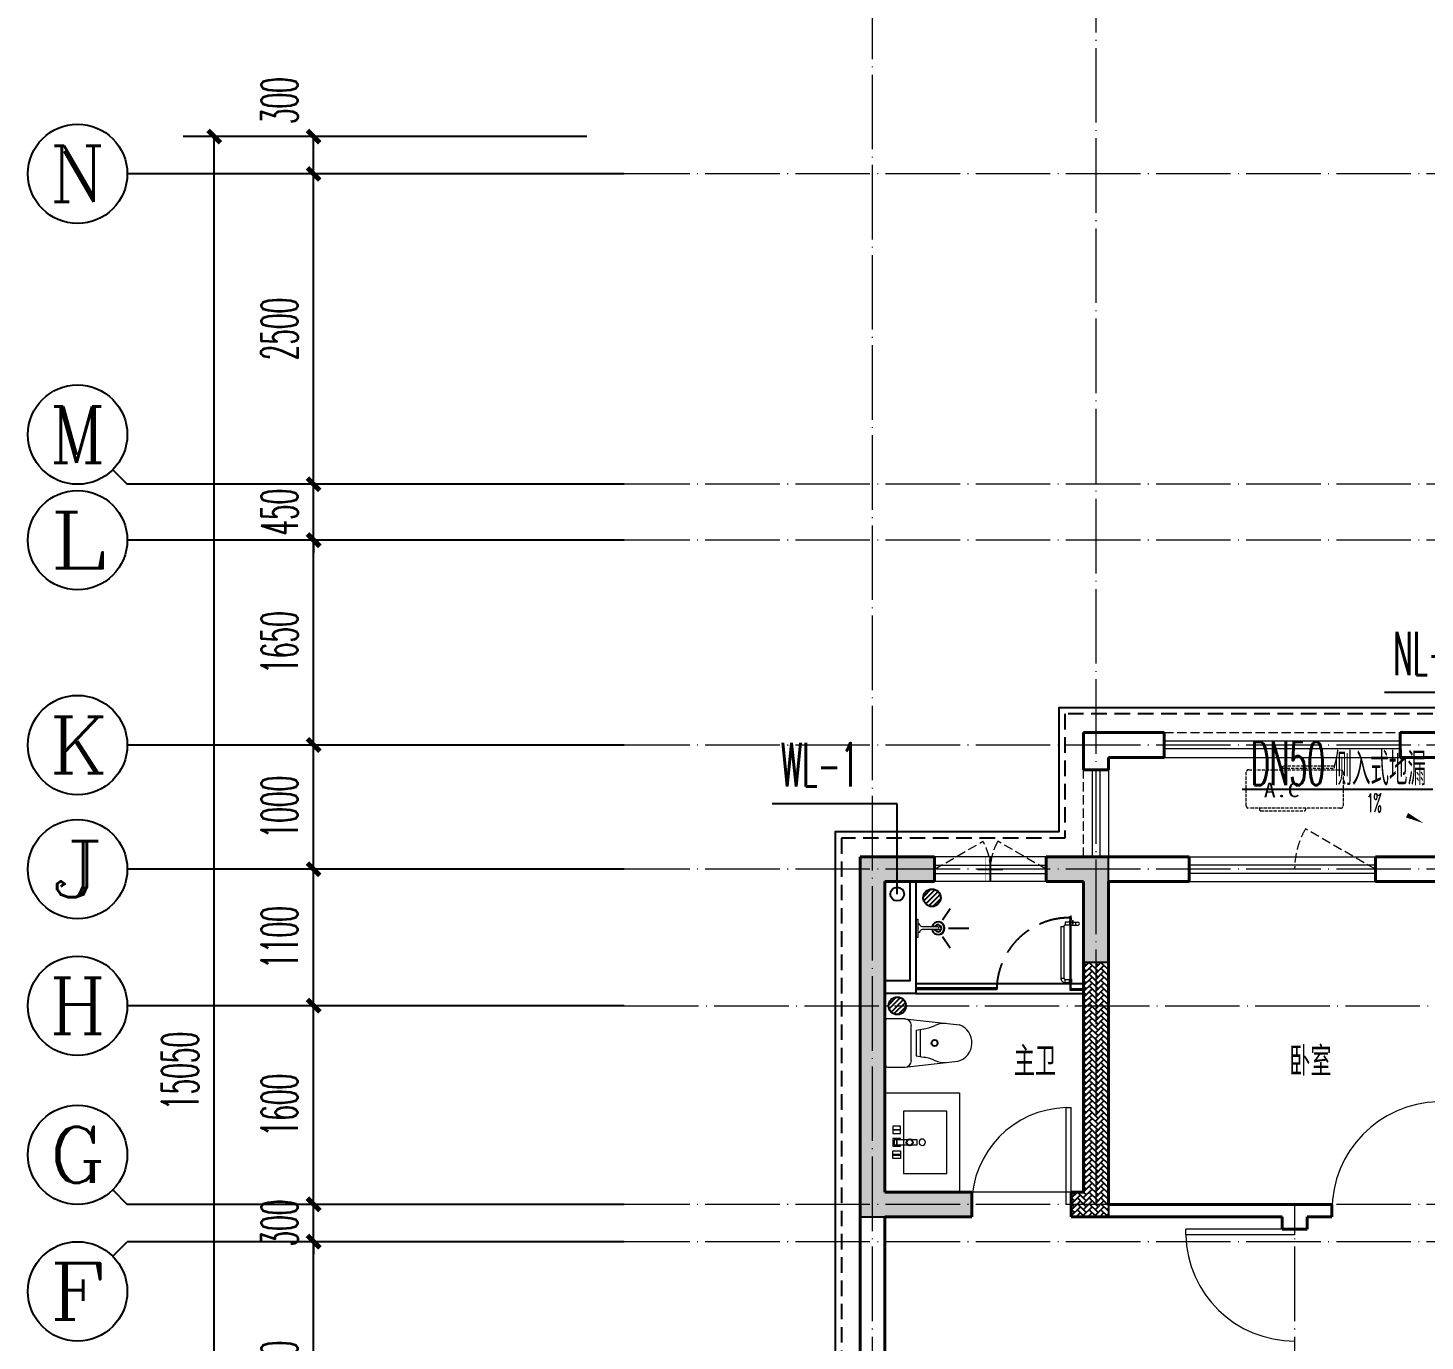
# Model space of a CAD drawing. Extents: x 27938 to 1042331, y -235042 to 1535213.
# Drawn here: x 675617 to 686867, y 601549 to 612124 of the extents above; entities that cross this region are included whole.
import ezdxf
from ezdxf.enums import TextEntityAlignment as Align

# ---------------------------------------------------------------- set-up
doc = ezdxf.new("R2010")
doc.units = 0
doc.header["$LTSCALE"] = 1000
doc.header["$MEASUREMENT"] = 0
for name, pattern in [('DASH', [0.35, 0.25, -0.1]), ('DOTE', [2.42, 2, -0.2, 0.02, -0.2]), ('HIDDEN', [0.375, 0.25, -0.125])]:
    doc.linetypes.add(name, pattern=pattern)
for name, color, linetype in [('$RECOVER_210609100354-32', 7, 'Continuous'), ('AXIS', 3, 'Continuous'), ('AXIS_TEXT', 4, 'Continuous'), ('COLUMN', 9, 'Continuous'), ('DIM_凝结', 3, 'Continuous'), ('DIM_污水', 3, 'Continuous'), ('EQUIP_地漏', 7, 'Continuous'), ('EQUIP_污水', 7, 'Continuous'), ('IP-bath&kitchen-JOHNSON', 4, 'Continuous'), ('P-bath&kitchen-JOHNSON', 4, 'Continuous'), ('PUB_TEXT', 4, 'Continuous'), ('TWT_LEAD', 3, 'Continuous'), ('VPIPE-污水', 2, 'W'), ('保温', 6, 'Continuous'), ('机电标识类', 1, 'Continuous'), ('看线', 251, 'Continuous')]:
    doc.layers.add(name, color=color, linetype=linetype)
for name, color, linetype, lineweight in [('DOTE', 19, 'DOTE', 9), ('LVTRY', 1, 'Continuous', 13), ('PUB_HATCH', 8, 'Continuous', 9), ('WALL', 9, 'Continuous', 40), ('WINDOW', 8, 'Continuous', 15), ('平面-排水沟', 86, 'Continuous', 15), ('平面-栏杆', 135, 'Continuous', 15), ('平面-看线', 45, 'Continuous', 15), ('平面-空调室内机', 176, 'Continuous', 9), ('平面-空调预留孔', 173, 'Continuous', 15), ('空调', 76, 'Continuous', 13)]:
    doc.layers.add(name, color=color, linetype=linetype, lineweight=lineweight)
doc.styles.add('_TCH_AXIS', font='COMPLEX', dxfattribs={"bigfont": 'GBCBIG'})
doc.styles.add('_TCH_DIM', font='SIMPLEX.shx', dxfattribs={"width": 0.6, "oblique": 10, "bigfont": 'hztxt.shx'})
doc.styles.add('_TCH_DIM_T3', font='SIMPLEX.shx', dxfattribs={"width": 0.494118, "bigfont": 'GBCBIG.shx'})
doc.styles.add('_TWT_SERIAL', font='simplex.shx', dxfattribs={"width": 0.6, "oblique": 10, "height": 3, "bigfont": 'aadri.shx'})
doc.styles.add('COMPLEX', font='COMPLEX')
doc.styles.get("Standard").update_dxf_attribs({"font": 'gbenor.shx', "bigfont": 'gbcbig.shx'})
doc.styles.add('黑体', font='simhei.ttf')
doc.linetypes.add('W', pattern='A,3,-0.2,["W",Standard,S=0.25,R=0,X=-0.1,Y=-0.115],-0.2', length=3.4)
doc.dimstyles.new('_TCH_ARCH&&100', dxfattribs={"dimtxt": 297.5, "dimasz": 100, "dimexe": 250, "dimexo": 300, "dimgap": 126.25, "dimtad": 1, "dimdec": 0, "dimzin": 0, "dimdsep": 46, "dimtxsty": '_TCH_DIM_T3', "dimblk": 'ARCHTICK', "dimcen": 0.09, "dimclrt": 4, "dimazin": 2, "dimtfac": 1, "dimtdec": 0, "dimtix": 1, "dimtmove": 2, "dimatfit": 3, "dimfxl": 1, "dimtolj": 1, "dimtzin": 0, "dimarcsym": 0})
pattern_1 = [(45, (0, 0), (0, 47.4157523), [100.584, -33.528]), (135, (23.708, 23.708), (3e-15, 47.4157523), [100.584, -33.528])]

# ---------------------------------------------------------------- blocks, each defined once
blk = doc.blocks.new('rrrrrrrrrrrra')
at = {"color": 0}
for p, q in [((-112, 459), (-112, 324)), ((253, 484), (-87, 484)), ((278, 324), (278, 459)), ((-112, 324), (-64, -103)), ((-59, 271), (224, 271)), ((-21, 232), (-34, 154)), ((186, 232), (-21, 232)), ((186, 232), (199, 154)), ((278, 324), (228, -116)), ((191, 200), (-26, 200))]:
    blk.add_line(p, q, dxfattribs=at)
for centre, radius, start, end in [((-87, 459), 25, 90, 180), ((253, 459), 25, 0, 90), ((-59, 324), 53.3, 180, 270), ((224, 324), 53.3, 270, 0), ((-323, 210), 294, 333.5369, 351.4828), ((488, 210), 294, 188.5172, 206.4631), ((149, -3), 224, 158.5202, 180), ((16, -3), 224, 0, 21.4798), ((84, -64), 153, 195.0773, 340.1181)]:
    blk.add_arc(centre, radius, start, end, dxfattribs=at)
blk = doc.blocks.new('A$C1E0F638F')
at = {"color": 0}
for points in [[(500, 435), (500, 85), (0, 85), (0, 435)], [(270, 30), (230, 30), (230, 195), (270, 195)], [(120, 0), (180, 0), (180, 60), (120, 60)], [(147, 55), (153, 55), (153, 5), (147, 5)], [(230, 30), (270, 30), (270, 10), (230, 10)], [(380, 0), (320, 0), (320, 60), (380, 60)], [(353, 55), (347, 55), (347, 5), (353, 5)]]:
    blk.add_lwpolyline(points, close=True, dxfattribs=at)
blk.add_lwpolyline([(270, 60), (280, 60), (280, 0), (220, 0), (220, 60), (230, 60)], dxfattribs=at)
blk.add_circle((250, 236), 26, dxfattribs=at)
blk = doc.blocks.new('135')
blk.add_hatch(color=0).paths.add_polyline_path([(5, 2), (4, -1), (-5, 2), (-4, 5)])
at = {"color": 0}
for p, q in [((-6, 19), (-3, 19)), ((-3, 19), (-6, 19)), ((-6, 3), (5, -2)), ((-6, 3), (-5, 3)), ((-5, 11), (-5, 31)), ((5, 11), (-5, 11)), ((5, 10), (-5, 10)), ((-5, 3), (-4, 6)), ((-4, 6), (5, 2)), ((0, 0), (0, 39)), ((6, 19), (3, 19)), ((3, 19), (6, 19)), ((4, -1), (5, 2)), ((5, 11), (5, 32)), ((4, -1), (6, -2))]:
    blk.add_line(p, q, dxfattribs=at)
for centre, radius, start, end in [((6, 16), 13.5, 151.0147, 204.8403), ((13, 4), 20.5, 163.0924, 182.0012), ((-6, 4), 1, 184.2275, 248.4661), ((-5, 22), 0.5, 335.7643, 151.0147), ((4, 18), 9.42, 155.7643, 171.9773), ((9, 15), 14.6, 166.278, 198.0953), ((14, 4), 19.5, 163.7443, 182.5269), ((-5, 3), 0.5, 181.9385, 247.2597), ((5, 22), 0.5, 29.8425, 204.574), ((-6, 17), 11.7, 10.475, 24.574), ((-6, 15), 12.4, 338.6449, 16.0476), ((29, 7), 24, 172.9439, 199.2318), ((-6, 16), 13.4, 334.9111, 29.8425), ((26, 6), 20.6, 169.1454, 199.9526), ((6, -1), 1.17, 247.4597, 19.9526), ((6, -1), 0.5, 247.4597, 19.2318)]:
    blk.add_arc(centre, radius, start, end, dxfattribs=at)
blk.add_open_spline([(-5, 31), (-4, 31), (-2, 33), (1, 29), (3, 31), (5, 32)], degree=3, knots=[0, 0, 0, 0, 3.066329, 6.218313, 11.124135, 11.124135, 11.124135, 11.124135], dxfattribs=at)
blk = doc.blocks.new('SDFAWERAWER')
at = {"layer": 'LVTRY', "color": 0}
for p, q in [((593941, -1242210), (593784, -1242595)), ((593965, -1242220), (593807, -1242604)), ((593941, -1242210), (593965, -1242220)), ((593988, -1242191), (593978, -1242214)), ((594007, -1242226), (593978, -1242214)), ((594017, -1242203), (593988, -1242191)), ((594016, -1242220), (594027, -1242193)), ((594016, -1242220), (594022, -1242223)), ((594026, -1242204), (594018, -1242222)), ((594018, -1242222), (594021, -1242220)), ((594025, -1242211), (594021, -1242220)), ((594023, -1242221), (594022, -1242223)), ((594022, -1242223), (594024, -1242222)), ((594023, -1242211), (594030, -1242194)), ((594024, -1242221), (594024, -1242222)), ((594025, -1242211), (594031, -1242197)), ((594027, -1242193), (594033, -1242195)), ((594030, -1242194), (594031, -1242197)), ((594032, -1242197), (594033, -1242195)), ((594033, -1242195), (594034, -1242197)), ((594034, -1242198), (594034, -1242197)), ((594047, -1242201), (594036, -1242229)), ((594037, -1242211), (594088, -1242232)), ((594039, -1242230), (594045, -1242214)), ((594042, -1242228), (594051, -1242205)), ((594050, -1242202), (594043, -1242218)), ((594047, -1242201), (594050, -1242202)), ((594050, -1242202), (594051, -1242205)), ((594057, -1242246), (594067, -1242223)), ((594028, -1242234), (594078, -1242255)), ((594036, -1242229), (594039, -1242230)), ((594039, -1242230), (594042, -1242228)), ((593784, -1242595), (593807, -1242604)), ((593803, -1242641), (593813, -1242618)), ((593803, -1242641), (593833, -1242653)), ((593813, -1242618), (593842, -1242630)), ((593842, -1242630), (593833, -1242653)), ((593834, -1242656), (593833, -1242653)), ((593845, -1242629), (593834, -1242656)), ((593836, -1242657), (593834, -1242656)), ((593848, -1242630), (593836, -1242657)), ((593845, -1242629), (593842, -1242630)), ((593848, -1242630), (593845, -1242629)), ((593847, -1242662), (593858, -1242634)), ((593847, -1242662), (593850, -1242663)), ((593850, -1242663), (593861, -1242635)), ((593852, -1242662), (593862, -1242637)), ((593858, -1242634), (593861, -1242635)), ((593861, -1242635), (593862, -1242637))]:
    blk.add_line(p, q, dxfattribs=at)
blk.add_lwpolyline([(593823, -1242717), (594046, -1242174), (594037, -1242170), (593814, -1242713)], close=True, dxfattribs=at)
blk.add_arc((594075, -1242240), 15.3, 281.7932, 33.7019, dxfattribs=at)
for centre, major_axis, start_param, end_param in [((593974, -1242224), (3.93, 9.6), 0, 1.570796), ((593817, -1242608), (13.5, 33.1), 1.570796, 3.141593), ((593817, -1242608), (3.93, 9.6), 1.570796, 3.141593)]:
    blk.add_ellipse(centre, major_axis=major_axis, ratio=1, start_param=start_param, end_param=end_param, dxfattribs=at)
at = {"layer": 'P-bath&kitchen-JOHNSON', "color": 0, "linetype": 'DASH'}
blk.add_arc((593810, -1242714), 586, 67.5369, 157.1325, dxfattribs=at)
at = {"layer": 'LVTRY', "color": 8, "xscale": -1, "rotation": 157.7329157530927}
blk.add_blockref('135', (594045, -1242162), dxfattribs=at)
blk = doc.blocks.new('A$C5DCB2F21')
at = {"layer": 'IP-bath&kitchen-JOHNSON', "color": 0}
for p, q in [((-68, -213), (-158, -275)), ((68, -213), (158, -275)), ((0, -261), (0, -425))]:
    blk.add_line(p, q, dxfattribs=at)
for centre, major_axis, ratio, start_param, end_param in [((0, -179), (-51, 0), 0.990052, -1.36297, 4.504563), ((0, -178), (-26.8, 0), 0.994812, -1.167677, 4.309269)]:
    blk.add_ellipse(centre, major_axis=major_axis, ratio=ratio, start_param=start_param, end_param=end_param, dxfattribs=at)
at = {"layer": 'LVTRY', "color": 0}
for p, q in [((74, 0), (-74, 0)), ((-10, -174), (-10, -49)), ((11, -174), (11, -49))]:
    blk.add_line(p, q, dxfattribs=at)
blk.add_lwpolyline([(74, 0), (74, -16), (-74, -16), (-74, 0)], dxfattribs=at)
for points in [[(-26, -31, -0.364142), (-38, -16, -0.020495)], [(-10, -49, 0.214893), (-26, -31, 7.649644)], [(11, -49, -0.21439), (26, -31, -7.649644)], [(26, -31, 0.364142), (38, -16, 0.020495)]]:
    blk.add_lwpolyline(points, format="xyb", dxfattribs=at)
blk.add_arc((0, -174), 10.5, 180, 0, dxfattribs=at)
for centre, major_axis, ratio, start_param, end_param in [((0, -181), (53.6, 0), 0.987577, 1.76809, 7.656688), ((-12, -165), (0, 1.43), 0.85, -1.570796, 4.712389), ((-12, -189), (0, 1.43), 0.85, 4.712389, 10.995574), ((12, -165), (0, 1.43), 0.85, 4.712389, 10.995574), ((12, -189), (0, 1.43), 0.85, 4.712389, 10.995574)]:
    blk.add_ellipse(centre, major_axis=major_axis, ratio=ratio, start_param=start_param, end_param=end_param, dxfattribs=at)
blk = doc.blocks.new('fgdfsdfsfssfes')
at = {"layer": '$RECOVER_210609100354-32', "color": 8}
for points in [[(575944, 371358), (575944, 370458), (575694, 370458)], [(575894, 371358), (575894, 370558), (575694, 370558)]]:
    blk.add_lwpolyline(points, dxfattribs=at)
at = {"layer": 'IP-bath&kitchen-JOHNSON', "color": 8}
for p, q in [((575944, 370538), (577294, 370538)), ((575944, 370503), (576594, 370503)), ((575944, 370493), (576594, 370493)), ((576594, 370493), (576594, 370503)), ((577294, 370493), (577194, 370493)), ((577194, 370483), (577194, 370493)), ((577294, 370483), (577194, 370483)), ((575944, 370458), (577294, 370458))]:
    blk.add_line(p, q, dxfattribs=at)
at = {"layer": 'LVTRY', "color": 8}
blk.add_lwpolyline([(576294, 368858), (575694, 368858), (575694, 369658), (576294, 369658)], close=True, dxfattribs=at)
at = {"layer": 'IP-bath&kitchen-JOHNSON', "color": 8, "rotation": 22.25976934310711}
blk.add_blockref('SDFAWERAWER', (-443125, 1295644), dxfattribs=at)
at = {"layer": 'LVTRY', "color": 8, "rotation": 90.008488524447}
blk.add_blockref('A$C5DCB2F21', (575944, 370983), dxfattribs=at)
at = {"layer": 'LVTRY', "color": 8, "extrusion": (0, 0, -1), "xscale": -1, "zscale": -1, "rotation": 270}
blk.add_blockref('rrrrrrrrrrrra', (-576178, 369976), dxfattribs=at)
at = {"layer": 'LVTRY', "color": 8, "xscale": -1, "rotation": 270}
blk.add_blockref('A$C1E0F638F', (575759, 369009), dxfattribs=at)
blk = doc.blocks.new('HFHFHFHFTF')
at = {"layer": 'PUB_HATCH'}
for points in [[(536217, 373824), (536217, 370924), (537117, 370924), (537117, 371124), (536417, 371124), (536417, 373624), (536817, 373624), (536817, 373824)], [(537717, 373624), (538017, 373624), (538017, 372974), (538217, 372974), (538217, 373824), (537717, 373824)]]:
    blk.add_hatch(color=256, dxfattribs=at).paths.add_polyline_path(points)
at = {"layer": 'COLUMN', "color": 8}
for p, q in [((536217, 373824), (536217, 370924)), ((536817, 373824), (536217, 373824)), ((536817, 373624), (536817, 373824)), ((538217, 373824), (537717, 373824)), ((537717, 373824), (537717, 373624)), ((538217, 372974), (538217, 373824)), ((536417, 371124), (536417, 373624)), ((536417, 373624), (536817, 373624)), ((537717, 373624), (538017, 373624)), ((538017, 373624), (538017, 372974)), ((538017, 372974), (538217, 372974)), ((537117, 371124), (536417, 371124)), ((537117, 370924), (537117, 371124)), ((536217, 370924), (537117, 370924))]:
    blk.add_line(p, q, dxfattribs=at)
blk = doc.blocks.new('dongkong')
at = {"color": 0}
blk.add_wipeout([(-603756, 210771), (-603756, 210571), (-603836, 210571), (-603836, 210771)], dxfattribs=at)
at = {"layer": '机电标识类', "color": 0, "linetype": 'DASH', "ltscale": 400}
for p, q in [((-603796, 210771), (-603796, 210571)), ((-603896, 210671), (-603696, 210671))]:
    blk.add_line(p, q, dxfattribs=at)
at = {"layer": '空调', "color": 0, "linetype": 'DASH', "const_width": 2}
blk.add_lwpolyline([(-603756, 210771), (-603756, 210571), (-603836, 210571), (-603836, 210771)], close=True, dxfattribs=at)
blk = doc.blocks.new('VDVDVDCZSCCS')
at = {"layer": '保温', "linetype": 'ByBlock', "ltscale": 10}
h = blk.add_hatch(dxfattribs=at)
h.set_pattern_fill('AR-HBONE', color=251, scale=55)
h.set_pattern_definition(pattern_1)
h.paths.add_polyline_path([(538017, 372974), (538017, 370924), (538217, 370924), (538217, 372974)])
h = blk.add_hatch(dxfattribs=at)
h.set_pattern_fill('AR-HBONE', color=251, scale=55)
h.set_pattern_definition(pattern_1)
h.paths.add_polyline_path([(538017, 370924), (538017, 371124), (537917, 371124), (537917, 370924)])
at = {"layer": '保温', "color": 251, "linetype": 'ByBlock', "ltscale": 10}
blk.add_line((538217, 371024), (538217, 370924), dxfattribs=at)
blk = doc.blocks.new('HFTHFFGHFH')
at = {"layer": 'DOTE', "linetype": 'DOTE', "ltscale": 0.3}
for p, q in [((536317, 594449), (536317, 612949)), ((538117, 602649), (538117, 612949)), ((587117, 610949), (534317, 610949)), ((587117, 608449), (534317, 608449)), ((587117, 607999), (534317, 607999)), ((587117, 606349), (534317, 606349)), ((587117, 605349), (534317, 605349)), ((534317, 604249), (587117, 604249)), ((587117, 602649), (534317, 602649)), ((539717, 594449), (539717, 602649)), ((587117, 602349), (534317, 602349))]:
    blk.add_line(p, q, dxfattribs=at)
blk = doc.blocks.new('gsergvr')
at = {"layer": '平面-空调预留孔', "color": 0, "linetype": 'DASH', "ltscale": 0.1}
for p, q in [((34075, 17176), (34075, 17166)), ((34085, 17156), (34438, 17156)), ((34448, 17166), (34448, 17176))]:
    blk.add_line(p, q, dxfattribs=at)
blk.add_lwpolyline([(34729, 17176), (33989, 17176, -0.414214), (33969, 17196), (33969, 17466, -0.414214), (33989, 17486), (34729, 17486, -0.414214), (34749, 17466), (34749, 17196, -0.414214)], format="xyb", close=True, dxfattribs=at)
blk.add_lwpolyline([(34679, 17515), (34260, 17515), (34260, 17500), (34679, 17500)], close=True, dxfattribs=at)
for centre, start, end in [((34085, 17166), 180, 270), ((34438, 17166), 270, 0)]:
    blk.add_arc(centre, 10, start, end, dxfattribs=at)
at = {"layer": '平面-空调预留孔', "color": 0, "linetype": 'DASH', "ltscale": 0.1, "style": '黑体', "width": 1.2}
blk.add_text('A.C', height=117, dxfattribs=at).set_placement((34111, 17265))
blk = doc.blocks.new('rtyryrtyeeretee')
at = {"layer": '平面-空调预留孔', "color": 8}
blk.add_blockref('gsergvr', (635673, 326706), dxfattribs=at)
blk = doc.blocks.new('_ArchTick')
at = {"color": 0, "linetype": 'ByBlock', "const_width": 0.4}
blk.add_lwpolyline([(-0.5, -0.5), (0.5, 0.5)], dxfattribs=at)
blk = doc.blocks.new('*D676')
at = {"layer": 'AXIS', "color": 0, "lineweight": -2}
for p, q in [((680117, 602349), (677667, 602349)), ((677917, 600249), (677917, 602349)), ((680117, 600249), (677667, 600249))]:
    blk.add_line(p, q, dxfattribs=at)
at = {"layer": 'Defpoints', "color": 0}
for p in [(677917, 602349), (680417, 602349), (680417, 600249)]:
    blk.add_point(p, dxfattribs=at)
at = {"layer": 'AXIS', "color": 0, "lineweight": -2, "xscale": 100, "yscale": 100, "zscale": 100}
for p, rotation in [((677917, 602349), 90), ((677917, 600249), 270)]:
    blk.add_blockref('_ArchTick', p, dxfattribs=dict(at, rotation=rotation))
at = {"layer": 'AXIS', "color": 4, "insert": (677642, 601299), "char_height": 297.5, "attachment_point": 5, "rotation": 90, "style": '_TCH_DIM_T3'}
blk.add_mtext('\\A1;2100', dxfattribs=at)
blk = doc.blocks.new('*D677')
at = {"layer": 'AXIS', "color": 0, "lineweight": -2}
for p, q in [((677917, 602649), (677917, 602749)), ((680117, 602649), (677667, 602649)), ((677917, 602349), (677917, 602649)), ((680117, 602349), (677667, 602349)), ((677917, 602349), (677917, 602249))]:
    blk.add_line(p, q, dxfattribs=at)
at = {"layer": 'Defpoints', "color": 0}
for p in [(677917, 602649), (680417, 602649), (680417, 602349)]:
    blk.add_point(p, dxfattribs=at)
at = {"layer": 'AXIS', "color": 0, "lineweight": -2, "xscale": 100, "yscale": 100, "zscale": 100}
for p, rotation in [((677917, 602649), 270), ((677917, 602349), 90)]:
    blk.add_blockref('_ArchTick', p, dxfattribs=dict(at, rotation=rotation))
at = {"layer": 'AXIS', "color": 4, "insert": (677642, 602499), "char_height": 297.5, "attachment_point": 5, "rotation": 90, "style": '_TCH_DIM_T3'}
blk.add_mtext('\\A1;300', dxfattribs=at)
blk = doc.blocks.new('*D678')
at = {"layer": 'AXIS', "color": 0, "lineweight": -2}
for p, q in [((680117, 604249), (677667, 604249)), ((677917, 602649), (677917, 604249)), ((680117, 602649), (677667, 602649))]:
    blk.add_line(p, q, dxfattribs=at)
at = {"layer": 'Defpoints', "color": 0}
for p in [(677917, 604249), (680417, 604249), (680417, 602649)]:
    blk.add_point(p, dxfattribs=at)
at = {"layer": 'AXIS', "color": 0, "lineweight": -2, "xscale": 100, "yscale": 100, "zscale": 100}
for p, rotation in [((677917, 604249), 90), ((677917, 602649), 270)]:
    blk.add_blockref('_ArchTick', p, dxfattribs=dict(at, rotation=rotation))
at = {"layer": 'AXIS', "color": 4, "insert": (677642, 603449), "char_height": 297.5, "attachment_point": 5, "rotation": 90, "style": '_TCH_DIM_T3'}
blk.add_mtext('\\A1;1600', dxfattribs=at)
blk = doc.blocks.new('*D679')
at = {"layer": 'AXIS', "color": 0, "lineweight": -2}
for p, q in [((680117, 605349), (677667, 605349)), ((677917, 604249), (677917, 605349)), ((680117, 604249), (677667, 604249))]:
    blk.add_line(p, q, dxfattribs=at)
at = {"layer": 'Defpoints', "color": 0}
for p in [(677917, 605349), (680417, 605349), (680417, 604249)]:
    blk.add_point(p, dxfattribs=at)
at = {"layer": 'AXIS', "color": 0, "lineweight": -2, "xscale": 100, "yscale": 100, "zscale": 100}
for p, rotation in [((677917, 605349), 90), ((677917, 604249), 270)]:
    blk.add_blockref('_ArchTick', p, dxfattribs=dict(at, rotation=rotation))
at = {"layer": 'AXIS', "color": 4, "insert": (677642, 604799), "char_height": 297.5, "attachment_point": 5, "rotation": 90, "style": '_TCH_DIM_T3'}
blk.add_mtext('\\A1;1100', dxfattribs=at)
blk = doc.blocks.new('*D680')
at = {"layer": 'AXIS', "color": 0, "lineweight": -2}
for p, q in [((680117, 606349), (677667, 606349)), ((677917, 605349), (677917, 606349)), ((680117, 605349), (677667, 605349))]:
    blk.add_line(p, q, dxfattribs=at)
at = {"layer": 'Defpoints', "color": 0}
for p in [(677917, 606349), (680417, 606349), (680417, 605349)]:
    blk.add_point(p, dxfattribs=at)
at = {"layer": 'AXIS', "color": 0, "lineweight": -2, "xscale": 100, "yscale": 100, "zscale": 100}
for p, rotation in [((677917, 606349), 90), ((677917, 605349), 270)]:
    blk.add_blockref('_ArchTick', p, dxfattribs=dict(at, rotation=rotation))
at = {"layer": 'AXIS', "color": 4, "insert": (677642, 605849), "char_height": 297.5, "attachment_point": 5, "rotation": 90, "style": '_TCH_DIM_T3'}
blk.add_mtext('\\A1;1000', dxfattribs=at)
blk = doc.blocks.new('*D681')
at = {"layer": 'AXIS', "color": 0, "lineweight": -2}
for p, q in [((680117, 607999), (677667, 607999)), ((677917, 606349), (677917, 607999)), ((680117, 606349), (677667, 606349))]:
    blk.add_line(p, q, dxfattribs=at)
at = {"layer": 'Defpoints', "color": 0}
for p in [(677917, 607999), (680417, 607999), (680417, 606349)]:
    blk.add_point(p, dxfattribs=at)
at = {"layer": 'AXIS', "color": 0, "lineweight": -2, "xscale": 100, "yscale": 100, "zscale": 100}
for p, rotation in [((677917, 607999), 90), ((677917, 606349), 270)]:
    blk.add_blockref('_ArchTick', p, dxfattribs=dict(at, rotation=rotation))
at = {"layer": 'AXIS', "color": 4, "insert": (677642, 607174), "char_height": 297.5, "attachment_point": 5, "rotation": 90, "style": '_TCH_DIM_T3'}
blk.add_mtext('\\A1;1650', dxfattribs=at)
blk = doc.blocks.new('*D682')
at = {"layer": 'AXIS', "color": 0, "lineweight": -2}
for p, q in [((677917, 608449), (677917, 608549)), ((680117, 608449), (677667, 608449)), ((677917, 607999), (677917, 608449)), ((680117, 607999), (677667, 607999)), ((677917, 607999), (677917, 607899))]:
    blk.add_line(p, q, dxfattribs=at)
at = {"layer": 'Defpoints', "color": 0}
for p in [(677917, 608449), (680417, 608449), (680417, 607999)]:
    blk.add_point(p, dxfattribs=at)
at = {"layer": 'AXIS', "color": 0, "lineweight": -2, "xscale": 100, "yscale": 100, "zscale": 100}
for p, rotation in [((677917, 608449), 270), ((677917, 607999), 90)]:
    blk.add_blockref('_ArchTick', p, dxfattribs=dict(at, rotation=rotation))
at = {"layer": 'AXIS', "color": 4, "insert": (677642, 608224), "char_height": 297.5, "attachment_point": 5, "rotation": 90, "style": '_TCH_DIM_T3'}
blk.add_mtext('\\A1;450', dxfattribs=at)
blk = doc.blocks.new('*D683')
at = {"layer": 'AXIS', "color": 0, "lineweight": -2}
for p, q in [((680117, 610949), (677667, 610949)), ((677917, 608449), (677917, 610949)), ((680117, 608449), (677667, 608449))]:
    blk.add_line(p, q, dxfattribs=at)
at = {"layer": 'Defpoints', "color": 0}
for p in [(677917, 610949), (680417, 610949), (680417, 608449)]:
    blk.add_point(p, dxfattribs=at)
at = {"layer": 'AXIS', "color": 0, "lineweight": -2, "xscale": 100, "yscale": 100, "zscale": 100}
for p, rotation in [((677917, 610949), 90), ((677917, 608449), 270)]:
    blk.add_blockref('_ArchTick', p, dxfattribs=dict(at, rotation=rotation))
at = {"layer": 'AXIS', "color": 4, "insert": (677642, 609699), "char_height": 297.5, "attachment_point": 5, "rotation": 90, "style": '_TCH_DIM_T3'}
blk.add_mtext('\\A1;2500', dxfattribs=at)
blk = doc.blocks.new('*D684')
at = {"layer": 'AXIS', "color": 0, "lineweight": -2}
for p, q in [((680117, 611249), (677667, 611249)), ((677917, 610949), (677917, 611249)), ((680117, 610949), (677667, 610949))]:
    blk.add_line(p, q, dxfattribs=at)
at = {"layer": 'Defpoints', "color": 0}
for p in [(677917, 611249), (680417, 611249), (680417, 610949)]:
    blk.add_point(p, dxfattribs=at)
at = {"layer": 'AXIS', "color": 0, "lineweight": -2, "xscale": 100, "yscale": 100, "zscale": 100}
for p, rotation in [((677917, 611249), 90), ((677917, 610949), 270)]:
    blk.add_blockref('_ArchTick', p, dxfattribs=dict(at, rotation=rotation))
at = {"layer": 'AXIS', "color": 4, "insert": (677642, 611538), "char_height": 297.5, "attachment_point": 5, "rotation": 90, "style": '_TCH_DIM_T3'}
blk.add_mtext('\\A1;300', dxfattribs=at)
blk = doc.blocks.new('*D685')
at = {"layer": 'AXIS', "color": 0, "lineweight": -2}
for p, q in [((680117, 611249), (676867, 611249)), ((677117, 596199), (677117, 611249)), ((680117, 596199), (676867, 596199))]:
    blk.add_line(p, q, dxfattribs=at)
at = {"layer": 'Defpoints', "color": 0}
for p in [(677117, 611249), (680417, 611249), (680417, 596199)]:
    blk.add_point(p, dxfattribs=at)
at = {"layer": 'AXIS', "color": 0, "lineweight": -2, "xscale": 100, "yscale": 100, "zscale": 100}
for p, rotation in [((677117, 611249), 90), ((677117, 596199), 270)]:
    blk.add_blockref('_ArchTick', p, dxfattribs=dict(at, rotation=rotation))
at = {"layer": 'AXIS', "color": 4, "insert": (676842, 603724), "char_height": 297.5, "attachment_point": 5, "rotation": 90, "style": '_TCH_DIM_T3'}
blk.add_mtext('\\A1;15050', dxfattribs=at)
blk = doc.blocks.new('$WINLIB2D$00000001')
at = {"color": 0}
for points in [[(-0.5, 0.5), (-0.5, -0.5)], [(-0.5, 0.5), (0.5, 0.5)], [(0.5, -0.5), (0.5, 0.5)], [(0.5, 0.1667), (-0.5, 0.1667)], [(0.5, -0.1667), (-0.5, -0.1667)], [(-0.5, -0.5), (0.5, -0.5)]]:
    blk.add_lwpolyline(points, dxfattribs=at)
blk = doc.blocks.new('$DorLib2D$00000001')
for p, q in [((0.45, 0.975), (0.5, 0.975)), ((0.45, 0), (0.45, 0.975)), ((0.5, 0), (0.5, 0.975)), ((0.5, 0), (0.45, 0))]:
    blk.add_line(p, q)
at = {"lineweight": 13}
blk.add_arc((0.475, 0), 0.975, 91.4693, 180, dxfattribs=at)
blk = doc.blocks.new('_AXISO')
blk.add_circle((0, 0), 0.5)
at = {"layer": 'AXIS_TEXT', "style": 'COMPLEX', "width": 1.041667}
blk.add_attdef('A', text='', height=0.56, dxfattribs=at).set_placement((-0.25, -0.28), (0.25, -0.28), align=Align.FIT)
blk = doc.blocks.new('$TwtSys$00000141')
for p, q in [((-141, 12), (-15, 138)), ((-141, 12), (-15, 138)), ((-131, -53), (53, 131)), ((-131, -53), (53, 131)), ((-100, -100), (100, 100)), ((-100, -100), (100, 100)), ((-49, -131), (131, 49)), ((-49, -131), (131, 49)), ((17, -138), (138, -17)), ((17, -138), (138, -17))]:
    blk.add_line(p, q)
blk.add_circle((0, 0), 141)
blk.add_circle((0, 0), 141)
blk = doc.blocks.new('$TwtSys$00000147')
blk.add_circle((0, 0, 0), 25)

msp = doc.modelspace()

# ---------------------------------------------------------------- linework, layer by layer
at = {"layer": 'AXIS'}
for p, q in [((680416.6, 610948.8), (676416.6, 610948.8)), ((676299.4, 608566), (676416.6, 608448.8)), ((680416.6, 608448.8), (676416.6, 608448.8)), ((680416.6, 607998.8), (676416.6, 607998.8)), ((680416.6, 606348.8), (676416.6, 606348.8)), ((680416.6, 605348.8), (676416.6, 605348.8)), ((680416.6, 604248.8), (676416.6, 604248.8)), ((676299.4, 602766), (676416.6, 602648.8)), ((680416.6, 602648.8), (676416.6, 602648.8)), ((676299.4, 602231.7), (676416.6, 602348.8)), ((680416.6, 602348.8), (676416.6, 602348.8))]:
    msp.add_line(p, q, dxfattribs=at)
at = {"layer": 'DIM_凝结'}
msp.add_line((687446.6, 606771.4), (686539.7, 606771.4), dxfattribs=at)
at = {"layer": 'DIM_污水'}
for p, q in [((682616.6, 605875.7), (681609.7, 605875.7)), ((682616.6, 605148.8), (682616.6, 605875.7))]:
    msp.add_line(p, q, dxfattribs=at)
at = {"layer": 'TWT_LEAD'}
msp.add_line((686930.3, 605990.1), (685394.5, 605990.1), dxfattribs=at)
at = {"layer": 'VPIPE-污水'}
msp.add_circle((682616.6, 605148.8), 55, dxfattribs=at)
at = {"layer": 'WALL', "color": 8}
for p, q in [((684116.6, 606448.8), (684766.6, 606448.8)), ((684116.6, 606448.8), (684116.6, 606148.8)), ((684766.6, 606448.8), (684766.6, 606248.8)), ((687316.6, 606448.8), (686666.6, 606448.8)), ((686666.6, 606248.8), (686666.6, 606448.8)), ((684316.6, 606248.8), (684766.6, 606248.8)), ((684316.6, 606248.8), (684316.6, 606148.8)), ((687116.6, 606248.8), (686666.6, 606248.8)), ((684316.6, 606148.8), (684116.6, 606148.8)), ((682316.6, 605448.8), (682316.6, 602648.8)), ((682916.6, 605448.8), (682316.6, 605448.8)), ((682916.6, 605248.8), (682916.6, 605448.8)), ((684216.6, 605448.8), (683816.6, 605448.8)), ((683816.6, 605448.8), (683816.6, 605248.8)), ((684966.5, 605448.8), (684216.6, 605448.8)), ((684966.5, 605248.8), (684966.5, 605448.8)), ((687216.6, 605448.8), (686466.5, 605448.8)), ((686466.5, 605448.8), (686466.5, 605248.8)), ((682516.6, 605248.8), (682516.6, 602748.8)), ((682516.6, 605248.8), (682916.6, 605248.8)), ((683816.6, 605248.8), (684116.6, 605248.8)), ((684116.6, 605248.8), (684116.6, 602748.8)), ((684316.6, 605248.8), (684316.6, 602648.8)), ((684316.6, 605248.8), (684966.5, 605248.8)), ((686466.5, 605248.8), (687116.6, 605248.8)), ((683216.6, 602748.8), (682516.6, 602748.8)), ((683216.6, 602548.8), (683216.6, 602748.8)), ((684116.6, 602748.8), (684016.6, 602748.8)), ((684016.6, 602748.8), (684016.6, 602548.8)), ((682316.6, 602648.8), (682316.6, 597548.8)), ((685816.6, 602648.8), (684316.6, 602648.8)), ((686116.6, 602648.8), (685816.6, 602648.8)), ((686116.6, 602548.8), (686116.6, 602648.8)), ((682516.6, 602548.8), (683216.6, 602548.8)), ((682516.6, 602548.8), (682516.6, 597748.8)), ((684016.6, 602548.8), (684216.6, 602548.8)), ((685716.6, 602548.8), (684216.6, 602548.8)), ((685716.6, 602548.8), (685716.6, 602448.8)), ((685716.6, 602448.8), (685916.6, 602448.8)), ((685916.6, 602548.8), (686116.6, 602548.8)), ((685916.6, 602448.8), (685916.6, 602548.8))]:
    msp.add_line(p, q, dxfattribs=at)
at = {"layer": 'WINDOW'}
msp.add_line((684016.6, 602748.8), (683216.6, 602748.8), dxfattribs=at)
at = {"layer": 'WINDOW', "color": 8, "linetype": 'DASH', "ltscale": 0.3}
msp.add_lwpolyline([(686466.5, 605348.8), (685903.4, 605673.4, 0.1314846), (685816.5, 605348.8)], format="xyb", dxfattribs=at)
at = {"layer": '平面-排水沟', "color": 8}
msp.add_lwpolyline([(686570.4, 605855.6, 0, 0, 0), (686856.5, 605718.8, 0, 40, 0), (686721.2, 605783.5, 0, 0, 0)], format="xyseb", dxfattribs=at)
at = {"layer": '平面-栏杆', "color": 8}
for points in [[(686666.6, 606378.8), (684766.6, 606379.1)], [(686666.6, 606318.8), (684766.6, 606319.1)], [(684186.9, 606148.8), (684186.6, 605448.8)], [(684246.9, 606148.8), (684246.6, 605448.8)]]:
    msp.add_lwpolyline(points, dxfattribs=at)
at = {"layer": '平面-看线', "color": 8, "linetype": 'DASH', "ltscale": 0.3}
msp.add_line((684116.6, 605448.8), (684116.9, 606148.8), dxfattribs=at)
msp.add_lwpolyline([(684766.6, 606448.8), (686666.6, 606448.8)], dxfattribs=at)
at = {"layer": '平面-看线', "color": 8}
for points in [[(684766.6, 606248.8), (686666.6, 606248.8)], [(684316.9, 606148.8), (684316.6, 605448.8)]]:
    msp.add_lwpolyline(points, dxfattribs=at)

# ---------------------------------------------------------------- block references
at = {"color": 8}
for name, p in [('HFHFHFHFTF', (146100, 231625.1)), ('rtyryrtyeeretee', (15784.5, 261957.8)), ('fgdfsdfsfssfes', (106822.9, 233890.5)), ('VDVDVDCZSCCS', (146100, 231625.1))]:
    msp.add_blockref(name, p, dxfattribs=at)
at = {"layer": 'AXIS'}
ref = msp.add_blockref('_AXISO', (676016.6, 610948.8), dxfattribs=dict(at, xscale=800, yscale=800, zscale=800))
ref.add_attrib('A', 'N', dxfattribs={"layer": 'AXIS_TEXT', "height": 452.5, "style": '_TCH_AXIS', "width": 1.105263}).set_placement((675790.3, 610722.5), (676242.9, 610722.5), align=Align.FIT)
ref = msp.add_blockref('_AXISO', (676016.6, 608848.8), dxfattribs=dict(at, xscale=800, yscale=800, zscale=800))
ref.add_attrib('A', 'M', dxfattribs={"layer": 'AXIS_TEXT', "height": 452.5, "style": '_TCH_AXIS'}).set_placement((675790.3, 608622.5), (676242.9, 608622.5), align=Align.FIT)
ref = msp.add_blockref('_AXISO', (676016.6, 607998.8), dxfattribs=dict(at, xscale=800, yscale=800, zscale=800))
ref.add_attrib('A', 'L', dxfattribs={"layer": 'AXIS_TEXT', "height": 452.5, "style": '_TCH_AXIS', "width": 1.4}).set_placement((675790.3, 607772.5), (676242.9, 607772.5), align=Align.FIT)
ref = msp.add_blockref('_AXISO', (676016.6, 606348.8), dxfattribs=dict(at, xscale=800, yscale=800, zscale=800))
ref.add_attrib('A', 'K', dxfattribs={"layer": 'AXIS_TEXT', "height": 452.5, "style": '_TCH_AXIS', "width": 1.105263}).set_placement((675790.3, 606122.5), (676242.9, 606122.5), align=Align.FIT)
ref = msp.add_blockref('_AXISO', (676016.6, 605348.8), dxfattribs=dict(at, xscale=800, yscale=800, zscale=800))
ref.add_attrib('A', 'J', dxfattribs={"layer": 'AXIS_TEXT', "height": 452.5, "style": '_TCH_AXIS', "width": 1.909091}).set_placement((675790.3, 605122.5), (676242.9, 605122.5), align=Align.FIT)
ref = msp.add_blockref('_AXISO', (676016.6, 604248.8), dxfattribs=dict(at, xscale=800, yscale=800, zscale=800))
ref.add_attrib('A', 'H', dxfattribs={"layer": 'AXIS_TEXT', "height": 452.5, "style": '_TCH_AXIS', "width": 1.05}).set_placement((675790.3, 604022.5), (676242.9, 604022.5), align=Align.FIT)
ref = msp.add_blockref('_AXISO', (676016.6, 603048.8), dxfattribs=dict(at, xscale=800, yscale=800, zscale=800))
ref.add_attrib('A', 'G', dxfattribs={"layer": 'AXIS_TEXT', "height": 452.5, "style": '_TCH_AXIS', "width": 1.166667}).set_placement((675790.3, 602822.5), (676242.9, 602822.5), align=Align.FIT)
ref = msp.add_blockref('_AXISO', (676016.6, 601948.8), dxfattribs=dict(at, xscale=800, yscale=800, zscale=800))
ref.add_attrib('A', 'F', dxfattribs={"layer": 'AXIS_TEXT', "height": 452.5, "style": '_TCH_AXIS', "width": 1.3125}).set_placement((675790.3, 601722.5), (676242.9, 601722.5), align=Align.FIT)
at = {"layer": 'EQUIP_地漏', "xscale": 0.5, "yscale": 0.5, "zscale": 0.5, "rotation": 180}
for p in [(682896.7, 605118.8), (682616.6, 604248.5)]:
    msp.add_blockref('$TwtSys$00000141', p, dxfattribs=at)
at = {"layer": 'EQUIP_污水'}
for p in [(682916.7, 603948.7), (682716.7, 603148.8)]:
    msp.add_blockref('$TwtSys$00000147', p, dxfattribs=at)
at = {"layer": 'WINDOW'}
for name, p, xscale, yscale, zscale, rotation in [('$WINLIB2D$00000001', (685716.5, 605348.8), 1500, -200, 1500, 359.9999999997555), ('$DorLib2D$00000001', (686566.6, 602598.8), -900, -900, -900, 180.0000066949702), ('$DorLib2D$00000001', (683616.6, 602648.8), -800, -800, -800, 179.9999999964797), ('$DorLib2D$00000001', (685816.6, 601998.8), -900, -900, -900, 270.0000000020753)]:
    msp.add_blockref(name, p, dxfattribs=dict(at, xscale=xscale, yscale=yscale, zscale=zscale, rotation=rotation))

# ---------------------------------------------------------------- texts
at = {"layer": 'DIM_凝结', "color": 7, "style": '_TWT_SERIAL', "width": 0.48}
msp.add_text('NL-1', height=350, dxfattribs=at).set_placement((686609.7, 606911.4))
at = {"layer": 'DIM_污水', "color": 7, "style": '_TWT_SERIAL', "width": 0.48}
msp.add_text('WL-1', height=350, dxfattribs=at).set_placement((681679.7, 606015.7))
at = {"layer": 'PUB_TEXT', "color": 8}
for s, p in [('主卫', (683555.2, 603683.1)), ('卧室', (685772.9, 603683.1))]:
    msp.add_text(s, height=236.31, dxfattribs=at).set_placement(p)
at = {"layer": 'TWT_LEAD', "color": 7, "style": '_TWT_SERIAL'}
for s, height, width, p in [('DN50', 350, 0.48, (685464.5, 606025.1)), ('侧入式地漏', 261.81, 0.6, (686128.5, 606025.1))]:
    msp.add_text(s, height=height, dxfattribs=dict(at, width=width)).set_placement(p)
at = {"layer": '平面-排水沟', "color": 8, "style": '_TCH_DIM', "width": 0.423529}
msp.add_text('1%', height=148.75, dxfattribs=at).set_placement((686398.5, 605809.3))

# ---------------------------------------------------------------- dimensions: what is measured, and where the dimension line sits
at = {"layer": 'AXIS'}
dim = msp.add_linear_dim(base=(677916.6, 611248.9), p1=(680416.6, 610948.8), p2=(680416.6, 611248.9), angle=90, dimstyle='_TCH_ARCH&&100', dxfattribs=at)
dim.commit()
dim.dimension.update_dxf_attribs({"geometry": '*D684', "text_midpoint": (677641.6, 611537.9), "dimtype": 129})
for p1, p2, distance, picture, middle in [((680416.6, 596198.8), (680416.6, 611248.9), 3300, '*D685', (676841.6, 603723.9)), ((680416.6, 608448.8), (680416.6, 610948.8), 2500, '*D683', (677641.6, 609698.8)), ((680416.6, 607998.8), (680416.6, 608448.8), 2500, '*D682', (677641.6, 608223.8)), ((680416.6, 606348.8), (680416.6, 607998.8), 2500, '*D681', (677641.6, 607173.8)), ((680416.6, 605348.8), (680416.6, 606348.8), 2500, '*D680', (677641.6, 605848.8)), ((680416.6, 604248.8), (680416.6, 605348.8), 2500, '*D679', (677641.6, 604798.8)), ((680416.6, 602648.8), (680416.6, 604248.8), 2500, '*D678', (677641.6, 603448.8)), ((680416.6, 602348.8), (680416.6, 602648.8), 2500, '*D677', (677641.6, 602498.8)), ((680416.6, 600248.8), (680416.6, 602348.8), 2500, '*D676', (677641.6, 601298.8))]:
    dim = msp.add_aligned_dim(p1=p1, p2=p2, distance=distance, dimstyle='_TCH_ARCH&&100', dxfattribs=at)
    dim.commit()
    dim.dimension.update_dxf_attribs({"geometry": picture, "text_midpoint": middle})

# ---------------------------------------------------------------- next in the draw order: block references
at = {"layer": '平面-空调室内机', "color": 8, "ltscale": 0.3, "xscale": -1, "rotation": 180}
msp.add_blockref('dongkong', (1287162.6, 816019.8), dxfattribs=at)

# ---------------------------------------------------------------- next in the draw order: linework, layer by layer
at = {"layer": 'WINDOW', "color": 8, "linetype": 'DASH', "ltscale": 0.3}
for points in [[(682916.6, 605348.8), (683306.3, 605573.7, -0.1316053), (683366.6, 605348.8)], [(683816.6, 605348.8), (683426.8, 605573.7, 0.1316053), (683366.6, 605348.8)]]:
    msp.add_lwpolyline(points, format="xyb", dxfattribs=at)
at = {"layer": '看线', "color": 8}
msp.add_lwpolyline([(692116.6, 608048.8), (692116.6, 606198.8), (692916.6, 606198.8), (692916.6, 604548.8), (691816.6, 604548.8), (691816.6, 605648.8), (689416.6, 605648.8), (689416.6, 606648.8), (683916.6, 606648.8), (683916.6, 605648.8), (682116.6, 605648.8), (682116.6, 597348.8), (684916.6, 597348.8)], dxfattribs=at)
at = {"layer": '看线', "color": 8, "linetype": 'HIDDEN', "ltscale": 0.5}
msp.add_lwpolyline([(692166.6, 608048.8), (692166.6, 606248.8), (692966.6, 606248.8), (692966.6, 604498.8), (691766.6, 604498.8), (691766.6, 605598.8), (689366.6, 605598.8), (689366.6, 606598.8), (683966.6, 606598.8), (683966.6, 605598.8), (682166.6, 605598.8), (682166.6, 597398.8), (685066.6, 597398.8)], dxfattribs=at)

# ---------------------------------------------------------------- next in the draw order: block references
msp.add_blockref('HFTHFFGHFH', (146100, 0))
at = {"layer": 'WINDOW', "xscale": -900, "yscale": -200, "zscale": -900, "rotation": 359.9999999997555}
msp.add_blockref('$WINLIB2D$00000001', (683366.6, 605348.8), dxfattribs=at)

doc.saveas('drawing.dxf')
